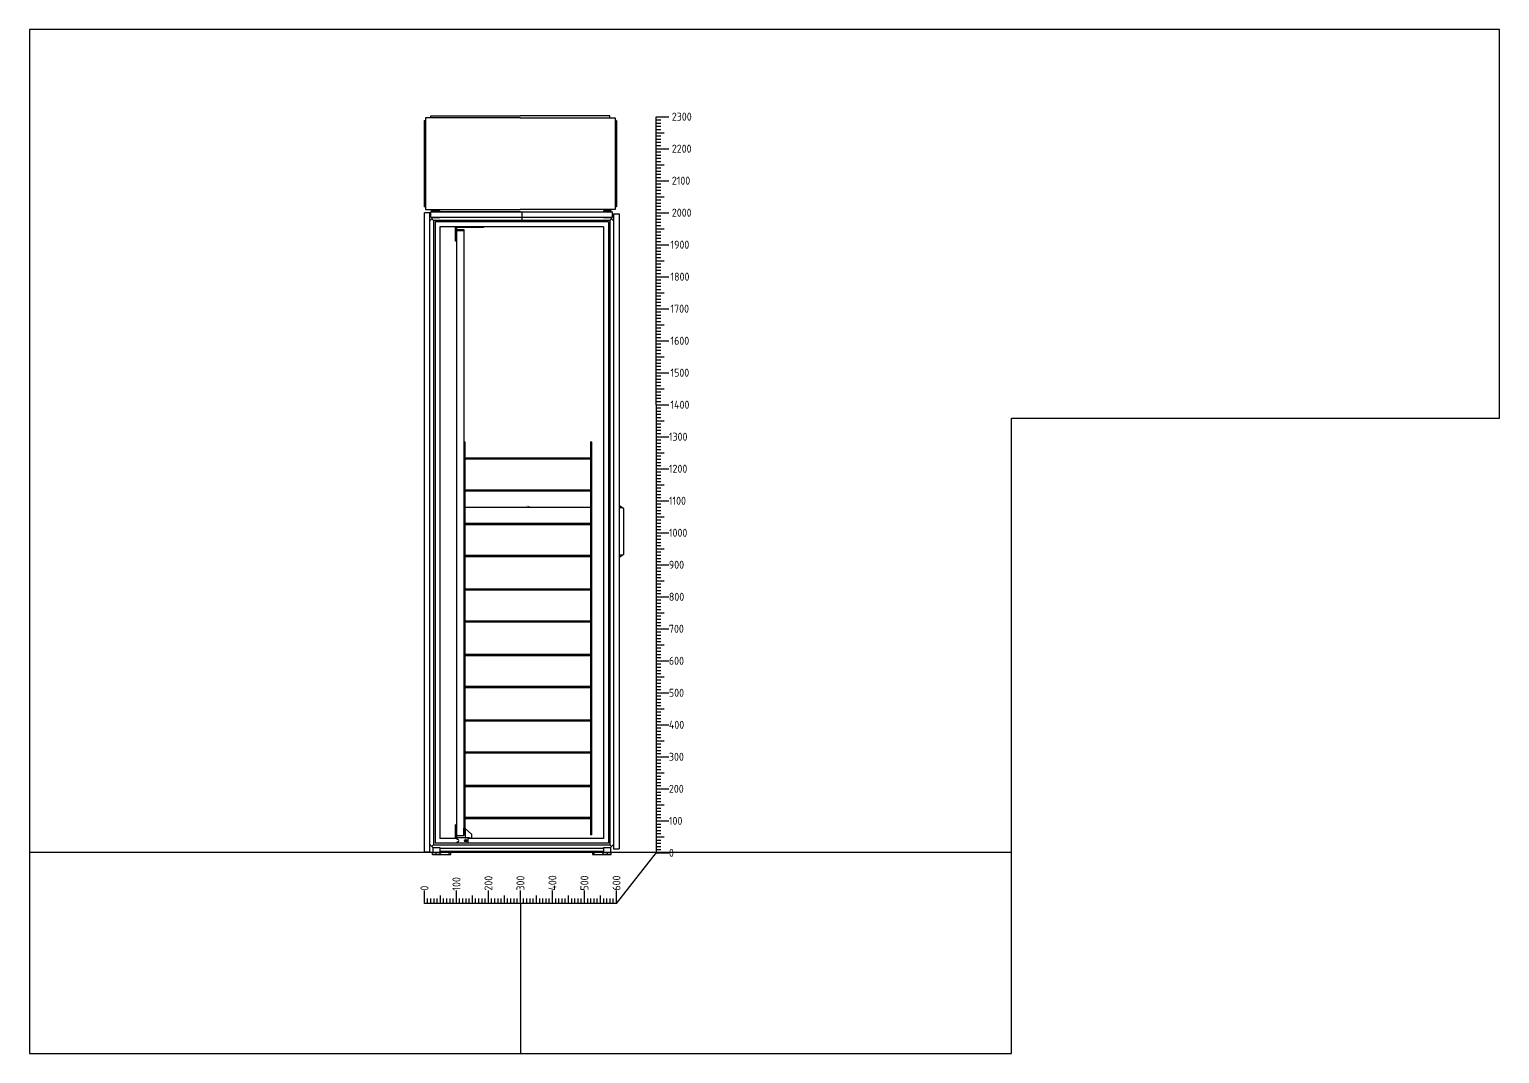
# Model space of a CAD drawing. Header units: millimetres. Extents: x 37984 to 70752, y 14140 to 37584.
# Drawn here: x 50437 to 55029, y 18140 to 21340 of the extents above; entities that cross this region are included whole.
import ezdxf
from ezdxf.enums import TextEntityAlignment as Align

# ---------------------------------------------------------------- set-up
doc = ezdxf.new("R2010")
doc.units = ezdxf.units.MM
doc.set_wipeout_variables(frame=1)
doc.layers.add('! NO PLOT !', color=7, linetype='Continuous', true_color=0xff75dd, plot=False)
doc.layers.add('000-PI-Oprema', color=30, linetype='Continuous', lineweight=5)
doc.layers.add('000-PI-ORMAR', color=2, linetype='Continuous')
doc.styles.add('PI0', font='isocpeur.ttf', dxfattribs={"width": 0.9})
doc.styles.get("Standard").update_dxf_attribs({"font": 'arial.ttf'})
doc.dimstyles.new('ISO-25', dxfattribs={"dimtxt": 4, "dimasz": 3, "dimexe": 1.25, "dimexo": 0.625, "dimtad": 1, "dimtxsty": 'Standard', "dimcen": 3, "dimadec": 0, "dimazin": 0, "dimtfac": 1, "dimtmove": 0, "dimatfit": 3, "dimfxl": 1, "dimarcsym": 0})

# ---------------------------------------------------------------- blocks, each defined once
blk = doc.blocks.new('*U1026')
at = {"layer": '000-PI-Oprema', "ltscale": 0.25}
for p, q in [((-350, 1013.4), (-350, 1218.1)), ((-350, 1218.1), (-345.3, 1218.1)), ((-346.5, 1013.4), (-346.5, 1218.1)), ((-345.3, 1013.4), (-345.3, 1218.1)), ((45.3, 1013.4), (45.3, 1218.1)), ((50, 1218.1), (45.3, 1218.1)), ((46.5, 1013.4), (46.5, 1218.1)), ((50, 1013.4), (50, 1218.1)), ((-345.3, 1168.1), (45.3, 1168.1)), ((-345.3, 1165.8), (45.3, 1165.8)), ((-345.3, 1068.1), (45.3, 1068.1)), ((-345.3, 1065.8), (45.3, 1065.8)), ((-350, 1013.4), (-345.3, 1013.4)), ((-350, 1013.4), (-345.3, 1013.4)), ((-350, 808.8), (-350, 1013.4)), ((-346.5, 1013.4), (-346.5, 1013.4)), ((-346.5, 808.8), (-346.5, 1013.4)), ((-345.3, 808.8), (-345.3, 1013.4)), ((50, 1013.4), (45.3, 1013.4)), ((50, 1013.4), (45.3, 1013.4)), ((45.3, 808.8), (45.3, 1013.4)), ((46.5, 808.8), (46.5, 1013.4)), ((50, 808.8), (50, 1013.4)), ((-345.3, 963.4), (45.3, 963.4)), ((-345.3, 961.1), (45.3, 961.1)), ((-345.3, 863.4), (45.3, 863.4)), ((-345.3, 861.1), (45.3, 861.1)), ((-350, 808.8), (-345.3, 808.8)), ((-350, 808.8), (-345.3, 808.8)), ((-350, 604.1), (-350, 808.8)), ((-346.5, 808.8), (-346.5, 808.8)), ((-346.5, 604.1), (-346.5, 808.8)), ((-345.3, 604.1), (-345.3, 808.8)), ((50, 808.8), (45.3, 808.8)), ((50, 808.8), (45.3, 808.8)), ((45.3, 604.1), (45.3, 808.8)), ((46.5, 604.1), (46.5, 808.8)), ((50, 604.1), (50, 808.8)), ((-345.3, 758.8), (45.3, 758.8)), ((-345.3, 756.4), (45.3, 756.4)), ((-345.3, 658.8), (45.3, 658.8)), ((-345.3, 656.4), (45.3, 656.4)), ((-350, 604.1), (-345.3, 604.1)), ((-350, 604.1), (-345.3, 604.1)), ((-350, 399.4), (-350, 604.1)), ((-346.5, 604.1), (-346.5, 604.1)), ((-346.5, 399.4), (-346.5, 604.1)), ((-345.3, 399.4), (-345.3, 604.1)), ((50, 604.1), (45.3, 604.1)), ((50, 604.1), (45.3, 604.1)), ((45.3, 399.4), (45.3, 604.1)), ((46.5, 399.4), (46.5, 604.1)), ((50, 399.4), (50, 604.1)), ((-345.3, 554.1), (45.3, 554.1)), ((-345.3, 551.8), (45.3, 551.8)), ((-345.3, 454.1), (45.3, 454.1)), ((-345.3, 451.8), (45.3, 451.8)), ((-350, 399.4), (-345.3, 399.4)), ((-350, 399.4), (-345.3, 399.4)), ((-350, 194.8), (-350, 399.4)), ((-346.5, 399.4), (-346.5, 399.4)), ((-346.5, 194.8), (-346.5, 399.4)), ((-345.3, 194.8), (-345.3, 399.4)), ((50, 399.4), (45.3, 399.4)), ((50, 399.4), (45.3, 399.4)), ((45.3, 194.8), (45.3, 399.4)), ((46.5, 194.8), (46.5, 399.4)), ((50, 194.8), (50, 399.4)), ((-345.3, 349.4), (45.3, 349.4)), ((-345.3, 347.1), (45.3, 347.1)), ((-345.3, 249.4), (45.3, 249.4)), ((-345.3, 247.1), (45.3, 247.1)), ((-350, 194.8), (-345.3, 194.8)), ((-350, 194.8), (-345.3, 194.8)), ((-350, -9.9), (-350, 194.8)), ((-346.5, 194.8), (-346.5, 194.8)), ((-346.5, -9.9), (-346.5, 194.8)), ((-345.3, -9.9), (-345.3, 194.8)), ((50, 194.8), (45.3, 194.8)), ((50, 194.8), (45.3, 194.8)), ((45.3, -9.9), (45.3, 194.8)), ((46.5, -9.9), (46.5, 194.8)), ((50, -9.9), (50, 194.8)), ((-345.3, 144.8), (45.3, 144.8)), ((-345.3, 142.4), (45.3, 142.4)), ((-345.3, 44.8), (45.3, 44.8)), ((-345.3, 42.4), (45.3, 42.4)), ((-350, -9.9), (-345.3, -9.9)), ((-346.5, -9.9), (-346.5, -9.9)), ((50, -9.9), (45.3, -9.9))]:
    blk.add_line(p, q, dxfattribs=at)
for points in [[(-345.3, 1163.4), (45.3, 1163.4)], [(-345.3, 1063.4), (45.3, 1063.4)], [(-345.3, 958.8), (45.3, 958.8)], [(-345.3, 858.8), (45.3, 858.8)], [(-345.3, 754.1), (45.3, 754.1)], [(-345.3, 654.1), (45.3, 654.1)], [(-345.3, 549.4), (45.3, 549.4)], [(-345.3, 449.4), (45.3, 449.4)], [(-345.3, 344.8), (45.3, 344.8)], [(-345.3, 244.8), (45.3, 244.8)], [(-345.3, 140.1), (45.3, 140.1)], [(-345.3, 40.1), (45.3, 40.1)]]:
    blk.add_lwpolyline(points, dxfattribs=at)
blk = doc.blocks.new('*D1027')
at = {"layer": '! NO PLOT !', "color": 0, "lineweight": -2, "ltscale": 0.25, "transparency": 16777216}
for p, q in [((51793.7, 19846.2), (51793.7, 19845.6)), ((51796.7, 19846.8), (52190.7, 19846.8)), ((52193.7, 19847.4), (52193.7, 19848.1))]:
    blk.add_line(p, q, dxfattribs=at)
at = {"layer": '! NO PLOT !', "color": 0, "ltscale": 0.25, "transparency": 16777216}
for points in [[(51796.7, 19847.3), (51796.7, 19846.3), (51793.7, 19846.8)], [(52190.7, 19847.3), (52190.7, 19846.3), (52193.7, 19846.8)]]:
    blk.add_solid(points, dxfattribs=at)
at = {"layer": 'Defpoints', "color": 0, "ltscale": 0.25, "transparency": 16777216}
for p in [(51793.7, 19846.8), (52193.7, 19846.8), (52193.7, 19846.8)]:
    blk.add_point(p, dxfattribs=at)
at = {"layer": '! NO PLOT !', "color": 0, "ltscale": 0.25, "transparency": 16777216, "insert": (51993.7, 19849.5), "char_height": 4, "attachment_point": 5}
blk.add_mtext('400', dxfattribs=at)
blk = doc.blocks.new('Ormar_lijevi_bok')
at = {"layer": '000-PI-ORMAR'}
for p, q in [((75296.2, 30403.3), (75284.2, 30403.3)), ((75831.2, 30403.3), (75819.2, 30403.3)), ((75253.7, 28392.8), (75253.7, 30389.8)), ((75270.7, 30389.8), (75253.7, 30389.8)), ((75270.7, 28392.8), (75270.7, 30389.8)), ((75280.2, 30375.2), (75270.7, 30365.7)), ((75274, 30393.8), (75841.5, 30393.8)), ((75274, 30376.8), (75274, 30393.8)), ((75274, 30376.8), (75841.5, 30376.8)), ((75282.2, 30366.8), (75277, 30372)), ((75302.2, 30396.7), (75278.2, 30396.7)), ((75278.2, 30396.7), (75278.2, 30393.8)), ((75280.2, 30375.2), (75280.2, 30376.8)), ((75280.2, 30375.2), (75302.2, 30375.2)), ((75282.2, 30366.8), (75282.2, 28415.8)), ((75833.2, 30366.8), (75282.2, 30366.8)), ((75287.2, 30361.8), (75287.2, 28420.8)), ((75828.2, 30361.8), (75287.2, 30361.8)), ((75302.2, 30393.8), (75302.2, 30396.7)), ((75302.2, 30375.2), (75302.2, 30376.8)), ((75557.7, 30393.4), (75557.7, 30369)), ((75837.2, 30396.7), (75813.2, 30396.7)), ((75813.2, 30396.7), (75813.2, 30393.8)), ((75813.2, 30375.2), (75813.2, 30376.8)), ((75813.2, 30375.2), (75835.2, 30375.2)), ((75828.2, 30361.8), (75828.2, 28420.8)), ((75838.4, 30372), (75833.2, 30366.8)), ((75833.2, 30366.8), (75833.2, 28415.8)), ((75835.2, 30375.2), (75835.2, 30376.8)), ((75844.7, 30365.7), (75835.2, 30375.2)), ((75837.2, 30393.8), (75837.2, 30396.7)), ((75841.5, 30376.8), (75841.5, 30393.8)), ((75844.7, 30387.3), (75861.7, 30387.3)), ((75844.7, 30387.3), (75844.7, 28402.8)), ((75861.7, 30387.3), (75861.7, 28402.8)), ((75813.2, 30346.8), (75302.2, 30346.8)), ((75302.2, 30346.8), (75302.2, 28435.8)), ((75350.7, 30301.8), (75350.7, 30346.8)), ((75438.7, 30344.3), (75353.7, 30344.3)), ((75353.7, 30344.3), (75353.7, 30301.8)), ((75353.7, 30335.3), (75376.7, 30335.3)), ((75353.7, 30335.3), (75353.7, 28477.8)), ((75355.7, 30338.3), (75376.7, 30338.3)), ((75355.7, 30335.3), (75355.7, 30338.3)), ((75376.7, 30346.8), (75376.7, 30344.3)), ((75376.7, 30338.3), (75376.7, 28445.3)), ((75382.8, 30346.8), (75382.8, 30344.3)), ((75387.5, 30346.8), (75387.5, 30344.3)), ((75395.7, 30346.8), (75395.7, 30344.3)), ((75438.7, 30346.8), (75438.7, 30344.3)), ((75813.2, 30346.8), (75813.2, 28435.8)), ((75353.7, 30301.8), (75350.7, 30301.8)), ((75863.7, 29474), (75861.7, 29474)), ((75862.7, 29468.6), (75861.7, 29468.6)), ((75872.4, 29468.8), (75862.7, 29468.6)), ((75862.7, 29322), (75862.7, 29468.6)), ((75872.4, 29468.8), (75863.7, 29474)), ((75876.7, 29465.8), (75872.4, 29468.8)), ((75876.7, 29324), (75876.7, 29465.8)), ((75861.7, 29322), (75862.7, 29322)), ((75863.7, 29316), (75861.7, 29316)), ((75862.7, 29322), (75873.6, 29321.8)), ((75873.6, 29321.8), (75876.7, 29324)), ((75350.7, 28435.8), (75350.7, 28477.8)), ((75353.7, 28477.8), (75350.7, 28477.8)), ((75353.7, 28477.8), (75353.7, 28438.8)), ((75302.2, 28437.8), (75302.8, 28437.8)), ((75355.6, 28435.8), (75302.2, 28435.8)), ((75302.8, 28437.8), (75304.8, 28435.8)), ((75353.7, 28445.3), (75377.1, 28445.3)), ((75353.7, 28445.3), (75376.7, 28445.3)), ((75353.7, 28438.8), (75394.2, 28438.8)), ((75355.6, 28432), (75355.6, 28438.8)), ((75357.7, 28432), (75355.6, 28432)), ((75355.6, 28425.5), (75357.7, 28425.5)), ((75355.6, 28421.3), (75355.6, 28425.5)), ((75377.1, 28467.3), (75381.1, 28467.3)), ((75377.1, 28445.3), (75377.1, 28467.3)), ((75379.3, 28428.8), (75386.1, 28428.8)), ((75381.1, 28467.3), (75381.1, 28438.8)), ((75381.1, 28466.2), (75401, 28449)), ((75382.7, 28435.6), (75382.7, 28438.9)), ((75382.7, 28425.4), (75382.7, 28432.2)), ((75390.2, 28421.3), (75390.2, 28438.8)), ((75813.2, 28435.8), (75390.2, 28435.8)), ((75394.2, 28438.8), (75394.2, 28435.8)), ((75401, 28449), (75401, 28437.1)), ((75810.6, 28435.8), (75812.6, 28437.8)), ((75812.6, 28437.8), (75813.2, 28437.8)), ((75270.7, 28392.8), (75253.7, 28392.8)), ((75270.7, 28415.8), (75271.8, 28415.8)), ((75280.2, 28407.4), (75271.8, 28415.8)), ((75277, 28410.6), (75282.2, 28415.8)), ((75278.8, 28391.8), (75280.2, 28391.8)), ((75278.8, 28385.8), (75278.8, 28391.8)), ((75278.8, 28385.8), (75336.4, 28385.8)), ((75280.2, 28407.4), (75280.2, 28391.8)), ((75280.2, 28407.4), (75302.2, 28407.4)), ((75280.2, 28391.8), (75284.5, 28391.8)), ((75282.2, 28415.8), (75833.2, 28415.8)), ((75284.5, 28391.8), (75306.6, 28391.8)), ((75828.2, 28420.8), (75287.2, 28420.8)), ((75290, 28385.8), (75290, 28391.8)), ((75302.2, 28407.4), (75302.2, 28391.8)), ((75813.2, 28403.8), (75302.2, 28403.8)), ((75813.2, 28394.5), (75302.2, 28394.5)), ((75303.2, 28385.8), (75303.2, 28391.8)), ((75808.9, 28391.8), (75306.6, 28391.8)), ((75320.2, 28397), (75320.2, 28391.5)), ((75331.5, 28385.8), (75331.5, 28391.8)), ((75336.4, 28385.8), (75336.4, 28391.8)), ((75390.2, 28421.3), (75355.6, 28421.3)), ((75779, 28391.8), (75779, 28385.8)), ((75779, 28385.8), (75836.7, 28385.8)), ((75784, 28385.8), (75784, 28391.8)), ((75795.2, 28397), (75795.2, 28391.5)), ((75808.9, 28391.8), (75831, 28391.8)), ((75812.3, 28385.8), (75812.3, 28391.8)), ((75813.2, 28407.4), (75813.2, 28391.8)), ((75813.2, 28407.4), (75835.2, 28407.4)), ((75825.4, 28385.8), (75825.4, 28391.8)), ((75831, 28391.8), (75835.2, 28391.8)), ((75833.2, 28415.8), (75838.4, 28410.6)), ((75843.6, 28415.8), (75835.2, 28407.4)), ((75835.2, 28407.4), (75835.2, 28391.8)), ((75835.2, 28391.8), (75836.7, 28391.8)), ((75836.7, 28385.8), (75836.7, 28391.8)), ((75843.6, 28415.8), (75844.7, 28415.8)), ((75844.7, 28402.8), (75861.7, 28402.8))]:
    blk.add_line(p, q, dxfattribs=at)
blk.add_lwpolyline([(75863.7, 29316), (75868.6, 29318.6), (75873.6, 29321.8)], dxfattribs=at)
blk.add_circle((75382.7, 28428.8), 3.25, dxfattribs=at)
for centre, radius, start, end in [((75290.6, 30394.1), 11.2, 124.8208, 166.6054), ((75289.8, 30394.1), 11.2, 13.3946, 55.1792), ((75825.6, 30394.1), 11.2, 124.8208, 166.6054), ((75824.8, 30394.1), 11.2, 13.3946, 55.1792), ((75357.7, 28428.8), 3.25, 270, 90), ((75379.1, 28457.6), 30, 313.3923, 316.8421)]:
    blk.add_arc(centre, radius, start, end, dxfattribs=at)
blk = doc.blocks.new('skala_2300')
for p, q in [((0, 1400), (0, 2300)), ((0, 2300), (40, 2300)), ((0, 2290), (15, 2290)), ((0, 2280), (15, 2280)), ((0, 2270), (15, 2270)), ((0, 2260), (15, 2260)), ((0, 2250), (25, 2250)), ((0, 2240), (15, 2240)), ((0, 2230), (15, 2230)), ((0, 2220), (15, 2220)), ((0, 2210), (15, 2210)), ((0, 2200), (40, 2200)), ((0, 2190), (15, 2190)), ((0, 2180), (15, 2180)), ((0, 2170), (15, 2170)), ((0, 2160), (15, 2160)), ((0, 2150), (25, 2150)), ((0, 2140), (15, 2140)), ((0, 2130), (15, 2130)), ((0, 2120), (15, 2120)), ((0, 2110), (15, 2110)), ((0, 2100), (40, 2100)), ((0, 2090), (15, 2090)), ((0, 2080), (15, 2080)), ((0, 2070), (15, 2070)), ((0, 2060), (15, 2060)), ((0, 2050), (25, 2050)), ((0, 2040), (15, 2040)), ((0, 2030), (15, 2030)), ((0, 2020), (15, 2020)), ((0, 2010), (15, 2010)), ((0, 2000), (40, 2000)), ((0, 2000), (40, 2000)), ((0, 1990), (15, 1990)), ((0, 1980), (15, 1980)), ((0, 1970), (15, 1970)), ((0, 1960), (15, 1960)), ((0, 1950), (25, 1950)), ((0, 1940), (15, 1940)), ((0, 1930), (15, 1930)), ((0, 1920), (15, 1920)), ((0, 1910), (15, 1910)), ((0, 1900), (40, 1900)), ((0, 1890), (15, 1890)), ((0, 1880), (15, 1880)), ((0, 1870), (15, 1870)), ((0, 1860), (15, 1860)), ((0, 1850), (25, 1850)), ((0, 1840), (15, 1840)), ((0, 1830), (15, 1830)), ((0, 1820), (15, 1820)), ((0, 1810), (15, 1810)), ((0, 1800), (40, 1800)), ((0, 1790), (15, 1790)), ((0, 1780), (15, 1780)), ((0, 1770), (15, 1770)), ((0, 1760), (15, 1760)), ((0, 1750), (25, 1750)), ((0, 1740), (15, 1740)), ((0, 1730), (15, 1730)), ((0, 1720), (15, 1720)), ((0, 1710), (15, 1710)), ((0, 1700), (40, 1700)), ((0, 1690), (15, 1690)), ((0, 1680), (15, 1680)), ((0, 1670), (15, 1670)), ((0, 1660), (15, 1660)), ((0, 1650), (25, 1650)), ((0, 1640), (15, 1640)), ((0, 1630), (15, 1630)), ((0, 1620), (15, 1620)), ((0, 1610), (15, 1610)), ((0, 1600), (40, 1600)), ((0, 1590), (15, 1590)), ((0, 1580), (15, 1580)), ((0, 1570), (15, 1570)), ((0, 1560), (15, 1560)), ((0, 1550), (25, 1550)), ((0, 1540), (15, 1540)), ((0, 1530), (15, 1530)), ((0, 1520), (15, 1520)), ((0, 1510), (15, 1510)), ((0, 1500), (40, 1500)), ((0, 1490), (15, 1490)), ((0, 1480), (15, 1480)), ((0, 1470), (15, 1470)), ((0, 1460), (15, 1460)), ((0, 1450), (25, 1450)), ((0, 1440), (15, 1440)), ((0, 1430), (15, 1430)), ((0, 1420), (15, 1420)), ((0, 1410), (15, 1410)), ((0, 1400), (40, 1400)), ((0, 1400), (0, 540)), ((0, 1400), (40, 1400)), ((0, 1390), (15, 1390)), ((0, 1380), (15, 1380)), ((0, 1370), (15, 1370)), ((0, 1360), (15, 1360)), ((0, 1350), (25, 1350)), ((0, 1340), (15, 1340)), ((0, 1330), (15, 1330)), ((0, 1320), (15, 1320)), ((0, 1310), (15, 1310)), ((0, 1300), (40, 1300)), ((0, 1290), (15, 1290)), ((0, 1280), (15, 1280)), ((0, 1270), (15, 1270)), ((0, 1260), (15, 1260)), ((0, 1250), (25, 1250)), ((0, 1240), (15, 1240)), ((0, 1230), (15, 1230)), ((0, 1220), (15, 1220)), ((0, 1210), (15, 1210)), ((0, 1200), (40, 1200)), ((0, 1200), (40, 1200)), ((0, 1200), (40, 1200)), ((0, 1190), (15, 1190)), ((0, 1180), (15, 1180)), ((0, 1170), (15, 1170)), ((0, 1160), (15, 1160)), ((0, 1150), (25, 1150)), ((0, 1140), (15, 1140)), ((0, 1130), (15, 1130)), ((0, 1120), (15, 1120)), ((0, 1110), (15, 1110)), ((0, 1100), (40, 1100)), ((0, 1090), (15, 1090)), ((0, 1080), (15, 1080)), ((0, 1070), (15, 1070)), ((0, 1060), (15, 1060)), ((0, 1050), (25, 1050)), ((0, 1040), (15, 1040)), ((0, 1030), (15, 1030)), ((0, 1020), (15, 1020)), ((0, 1010), (15, 1010)), ((0, 1000), (40, 1000)), ((0, 1000), (40, 1000)), ((0, 1000), (40, 1000)), ((0, 1000), (40, 1000)), ((0, 990), (15, 990)), ((0, 980), (15, 980)), ((0, 970), (15, 970)), ((0, 960), (15, 960)), ((0, 950), (25, 950)), ((0, 940), (15, 940)), ((0, 930), (15, 930)), ((0, 920), (15, 920)), ((0, 910), (15, 910)), ((0, 900), (40, 900)), ((0, 890), (15, 890)), ((0, 880), (15, 880)), ((0, 870), (15, 870)), ((0, 860), (15, 860)), ((0, 850), (25, 850)), ((0, 840), (15, 840)), ((0, 830), (15, 830)), ((0, 820), (15, 820)), ((0, 810), (15, 810)), ((0, 800), (40, 800)), ((0, 800), (40, 800)), ((0, 800), (40, 800)), ((0, 800), (40, 800)), ((0, 800), (40, 800)), ((0, 790), (15, 790)), ((0, 780), (15, 780)), ((0, 770), (15, 770)), ((0, 760), (15, 760)), ((0, 750), (25, 750)), ((0, 740), (15, 740)), ((0, 730), (15, 730)), ((0, 720), (15, 720)), ((0, 710), (15, 710)), ((0, 700), (40, 700)), ((0, 690), (15, 690)), ((0, 680), (15, 680)), ((0, 670), (15, 670)), ((0, 660), (15, 660)), ((0, 650), (25, 650)), ((0, 640), (15, 640)), ((0, 630), (15, 630)), ((0, 620), (15, 620)), ((0, 610), (15, 610)), ((0, 600), (40, 600)), ((0, 600), (40, 600)), ((0, 600), (40, 600)), ((0, 600), (40, 600)), ((0, 600), (40, 600)), ((0, 600), (40, 600)), ((0, 590), (15, 590)), ((0, 580), (15, 580)), ((0, 570), (15, 570)), ((0, 560), (15, 560)), ((0, 550), (25, 550)), ((0, 540), (0, 0)), ((0, 540), (15, 540)), ((0, 530), (15, 530)), ((0, 520), (15, 520)), ((0, 510), (15, 510)), ((0, 500), (40, 500)), ((0, 490), (15, 490)), ((0, 480), (15, 480)), ((0, 470), (15, 470)), ((0, 460), (15, 460)), ((0, 450), (25, 450)), ((0, 440), (15, 440)), ((0, 430), (15, 430)), ((0, 420), (15, 420)), ((0, 410), (15, 410)), ((0, 400), (40, 400)), ((0, 400), (40, 400)), ((0, 400), (40, 400)), ((0, 400), (40, 400)), ((0, 400), (40, 400)), ((0, 400), (40, 400)), ((0, 400), (40, 400)), ((0, 390), (15, 390)), ((0, 380), (15, 380)), ((0, 370), (15, 370)), ((0, 360), (15, 360)), ((0, 350), (25, 350)), ((0, 340), (15, 340)), ((0, 330), (15, 330)), ((0, 320), (15, 320)), ((0, 310), (15, 310)), ((0, 300), (40, 300)), ((0, 290), (15, 290)), ((0, 280), (15, 280)), ((0, 270), (15, 270)), ((0, 260), (15, 260)), ((0, 250), (25, 250)), ((0, 240), (15, 240)), ((0, 230), (15, 230)), ((0, 220), (15, 220)), ((0, 210), (15, 210)), ((0, 200), (40, 200)), ((0, 200), (40, 200)), ((0, 200), (40, 200)), ((0, 200), (40, 200)), ((0, 200), (40, 200)), ((0, 200), (40, 200)), ((0, 200), (40, 200)), ((0, 200), (40, 200)), ((0, 190), (15, 190)), ((0, 180), (15, 180)), ((0, 170), (15, 170)), ((0, 160), (15, 160)), ((0, 150), (25, 150)), ((0, 140), (15, 140)), ((0, 130), (15, 130)), ((0, 120), (15, 120)), ((0, 110), (15, 110)), ((0, 100), (40, 100)), ((0, 90), (15, 90)), ((0, 80), (15, 80)), ((0, 70), (15, 70)), ((0, 60), (15, 60)), ((0, 50), (25, 50)), ((0, 40), (15, 40)), ((0, 30), (15, 30)), ((0, 20), (15, 20)), ((0, 10), (15, 10)), ((0, 0), (40, 0))]:
    blk.add_line(p, q)
at = {"style": 'PI0', "width": 0.9}
for s, p in [('2300', (49.2, 2300)), ('2200', (49.2, 2200)), ('2100', (49.2, 2100)), ('2000', (49.2, 2000)), ('1900', (45, 1900)), ('1800', (45, 1800)), ('1700', (45, 1700)), ('1600', (45, 1600)), ('1500', (45, 1500)), ('1400', (45, 1400)), ('1300', (40, 1300)), ('1200', (40, 1200)), ('1100', (40, 1100)), ('1000', (40, 1000)), ('900', (40, 900)), ('800', (40, 800)), ('700', (40, 700)), ('600', (40, 600)), ('500', (40, 500)), ('400', (40, 400)), ('300', (40, 300)), ('200', (40, 200)), ('100', (40, 100)), ('0', (40, 0))]:
    blk.add_text(s, height=25, dxfattribs=at).set_placement(p, align=Align.MIDDLE_LEFT)

msp = doc.modelspace()

# ---------------------------------------------------------------- linework, layer by layer
at = {"layer": '! NO PLOT !', "ltscale": 0.25}
for p, q in [((53504.493, 18767.973), (50436.946, 18767.973)), ((52270.719, 18608.904), (52395.707, 18767.973)), ((51970.719, 18608.904), (51970.719, 18139.576))]:
    msp.add_line(p, q, dxfattribs=at)
msp.add_lwpolyline([(50436.946, 21339.576), (50436.946, 18139.576), (53504.493, 18139.576), (53504.493, 20124.741), (55028.946, 20124.741), (55028.946, 21339.576), (50436.946, 21339.576)], dxfattribs=at)
at = {"color": 7}
for p, q in [((51670.719, 18608.904), (51670.719, 18648.904)), ((51770.719, 18608.904), (51770.719, 18648.904)), ((51870.719, 18608.904), (51870.719, 18648.904)), ((51870.719, 18608.904), (51870.719, 18648.904)), ((51870.719, 18608.904), (51870.719, 18648.904)), ((51870.719, 18608.904), (51870.719, 18648.904)), ((51870.719, 18608.904), (51870.719, 18648.904)), ((51870.719, 18608.904), (51870.719, 18648.904)), ((51870.719, 18608.904), (51870.719, 18648.904)), ((51870.719, 18608.904), (51870.719, 18648.904)), ((51970.719, 18608.904), (51970.719, 18648.904)), ((52070.719, 18608.904), (52070.719, 18648.904)), ((52070.719, 18608.904), (52070.719, 18648.904)), ((52070.719, 18608.904), (52070.719, 18648.904)), ((52070.719, 18608.904), (52070.719, 18648.904)), ((52070.719, 18608.904), (52070.719, 18648.904)), ((52070.719, 18608.904), (52070.719, 18648.904)), ((52070.719, 18608.904), (52070.719, 18648.904)), ((52170.719, 18608.904), (52170.719, 18648.904)), ((52270.719, 18608.904), (52270.719, 18648.904)), ((52270.719, 18608.904), (52270.719, 18648.904)), ((52270.719, 18608.904), (52270.719, 18648.904)), ((52270.719, 18608.904), (52270.719, 18648.904)), ((52270.719, 18608.904), (52270.719, 18648.904)), ((52270.719, 18608.904), (52270.719, 18648.904)), ((52270.719, 18608.904), (51670.719, 18608.904)), ((51680.719, 18608.904), (51680.719, 18623.904)), ((51690.719, 18608.904), (51690.719, 18623.904)), ((51700.719, 18608.904), (51700.719, 18623.904)), ((51710.719, 18608.904), (51710.719, 18623.904)), ((51720.719, 18608.904), (51720.719, 18633.904)), ((51730.719, 18608.904), (51730.719, 18623.904)), ((51740.719, 18608.904), (51740.719, 18623.904)), ((51750.719, 18608.904), (51750.719, 18623.904)), ((51760.719, 18608.904), (51760.719, 18623.904)), ((51780.719, 18608.904), (51780.719, 18623.904)), ((51790.719, 18608.904), (51790.719, 18623.904)), ((51800.719, 18608.904), (51800.719, 18623.904)), ((51810.719, 18608.904), (51810.719, 18623.904)), ((51820.719, 18608.904), (51820.719, 18633.904)), ((51830.719, 18608.904), (51830.719, 18623.904)), ((51840.719, 18608.904), (51840.719, 18623.904)), ((51850.719, 18608.904), (51850.719, 18623.904)), ((51860.719, 18608.904), (51860.719, 18623.904)), ((51880.719, 18608.904), (51880.719, 18623.904)), ((51890.719, 18608.904), (51890.719, 18623.904)), ((51900.719, 18608.904), (51900.719, 18623.904)), ((51910.719, 18608.904), (51910.719, 18623.904)), ((51920.719, 18608.904), (51920.719, 18633.904)), ((51930.719, 18608.904), (51930.719, 18623.904)), ((51940.719, 18608.904), (51940.719, 18623.904)), ((51950.719, 18608.904), (51950.719, 18623.904)), ((51960.719, 18608.904), (51960.719, 18623.904)), ((51980.719, 18608.904), (51980.719, 18623.904)), ((51990.719, 18608.904), (51990.719, 18623.904)), ((52000.719, 18608.904), (52000.719, 18623.904)), ((52010.719, 18608.904), (52010.719, 18623.904)), ((52020.719, 18608.904), (52020.719, 18633.904)), ((52030.719, 18608.904), (52030.719, 18623.904)), ((52040.719, 18608.904), (52040.719, 18623.904)), ((52050.719, 18608.904), (52050.719, 18623.904)), ((52060.719, 18608.904), (52060.719, 18623.904)), ((52080.719, 18608.904), (52080.719, 18623.904)), ((52090.719, 18608.904), (52090.719, 18623.904)), ((52100.719, 18608.904), (52100.719, 18623.904)), ((52110.719, 18608.904), (52110.719, 18623.904)), ((52120.719, 18608.904), (52120.719, 18633.904)), ((52130.719, 18608.904), (52130.719, 18623.904)), ((52140.719, 18608.904), (52140.719, 18623.904)), ((52150.719, 18608.904), (52150.719, 18623.904)), ((52160.719, 18608.904), (52160.719, 18623.904)), ((52180.719, 18608.904), (52180.719, 18623.904)), ((52190.719, 18608.904), (52190.719, 18623.904)), ((52200.719, 18608.904), (52200.719, 18623.904)), ((52210.719, 18608.904), (52210.719, 18623.904)), ((52220.719, 18608.904), (52220.719, 18633.904)), ((52230.719, 18608.904), (52230.719, 18623.904)), ((52240.719, 18608.904), (52240.719, 18623.904)), ((52250.719, 18608.904), (52250.719, 18623.904)), ((52260.719, 18608.904), (52260.719, 18623.904))]:
    msp.add_line(p, q, dxfattribs=at)
at = {"layer": '000-PI-ORMAR'}
for p, q in [((51691.469, 20776.473), (51691.469, 20769.973)), ((51691.469, 20769.973), (51692.969, 20769.973)), ((51692.969, 20770.473), (51692.969, 20776.473)), ((51692.969, 20776.473), (51692.969, 20769.973)), ((51970.719, 20769.973), (51692.969, 20769.973)), ((51970.719, 20769.973), (52248.469, 20769.973)), ((52248.469, 20770.473), (52248.469, 20776.473)), ((52248.469, 20776.473), (52248.469, 20769.973)), ((52249.969, 20769.973), (52248.469, 20769.973)), ((52249.969, 20776.473), (52249.969, 20769.973))]:
    msp.add_line(p, q, dxfattribs=at)

# ---------------------------------------------------------------- block references
msp.add_blockref('skala_2300', (52394.367, 18766.904))
at = {"layer": '000-PI-Oprema'}
msp.add_blockref('*U1026', (52143.719, 18833.362), dxfattribs=at)
at = {"layer": '000-PI-ORMAR'}
msp.add_blockref('Ormar_lijevi_bok', (-23583.009, -9623.819), dxfattribs=at)

# ---------------------------------------------------------------- texts
at = {"color": 7, "style": 'PI0', "width": 0.9}
for s, p in [('200', (51870.719, 18648.904)), ('300', (51970.719, 18648.904)), ('400', (52070.719, 18648.904)), ('500', (52170.719, 18648.904)), ('600', (52270.719, 18648.904)), ('0', (51670.719, 18648.904)), ('100', (51770.719, 18648.904))]:
    msp.add_text(s, height=25, rotation=90, dxfattribs=at).set_placement(p, align=Align.MIDDLE_LEFT)

# ---------------------------------------------------------------- dimensions: what is measured, and where the dimension line sits
at = {"layer": '! NO PLOT !', "ltscale": 0.25}
dim = msp.add_linear_dim(base=(52193.719, 19846.803), p1=(51793.719, 19846.803), p2=(52193.719, 19846.803), dimstyle='ISO-25', dxfattribs=at)
dim.commit()
dim.dimension.update_dxf_attribs({"geometry": '*D1027', "text_midpoint": (51993.719, 19849.47)})

# ---------------------------------------------------------------- next in the draw order: wipeouts: each hides what was drawn before it
msp.add_wipeout([(51673.969, 21063.473), (52266.469, 21063.473), (52266.469, 20776.473), (51673.969, 20776.473)])

# ---------------------------------------------------------------- next in the draw order: linework, layer by layer
at = {"layer": '000-PI-ORMAR'}
for p, q in [((51670.219, 21053.473), (51673.969, 21053.473)), ((51670.219, 21053.473), (51670.219, 20786.473)), ((51670.469, 21054.973), (51673.969, 21054.973)), ((51670.469, 21054.973), (51670.469, 21053.473)), ((51672.969, 21053.473), (51672.969, 21054.973)), ((51673.969, 21063.473), (51673.969, 20776.473)), ((51970.219, 21063.473), (51673.969, 21063.473)), ((51690.969, 21069.973), (51714.469, 21069.973)), ((51690.969, 21069.473), (51690.969, 21069.973)), ((51690.969, 21063.473), (51690.969, 21069.473)), ((51714.469, 21069.973), (51970.219, 21069.973)), ((52225.969, 21069.973), (51970.219, 21069.973)), ((51970.219, 21063.473), (52266.469, 21063.473)), ((52249.469, 21069.973), (52225.969, 21069.973)), ((52249.469, 21069.473), (52249.469, 21069.973)), ((52249.469, 21063.473), (52249.469, 21069.473)), ((52266.469, 21063.473), (52266.469, 20776.473)), ((52269.969, 21054.973), (52266.469, 21054.973)), ((52270.219, 21053.473), (52266.469, 21053.473)), ((52267.469, 21053.473), (52267.469, 21054.973)), ((52269.969, 21054.973), (52269.969, 21053.473)), ((52270.219, 21053.473), (52270.219, 20786.473)), ((51670.219, 20786.473), (51673.969, 20786.473)), ((51670.469, 20786.473), (51670.469, 20784.973)), ((51673.969, 20784.973), (51670.469, 20784.973)), ((51672.969, 20786.473), (51672.969, 20784.973)), ((51673.969, 20776.473), (51970.219, 20776.473)), ((52266.469, 20776.473), (51970.219, 20776.473)), ((52270.219, 20786.473), (52266.469, 20786.473)), ((52266.469, 20784.973), (52269.969, 20784.973)), ((52267.469, 20786.473), (52267.469, 20784.973)), ((52269.969, 20786.473), (52269.969, 20784.973))]:
    msp.add_line(p, q, dxfattribs=at)

doc.saveas('drawing.dxf')
